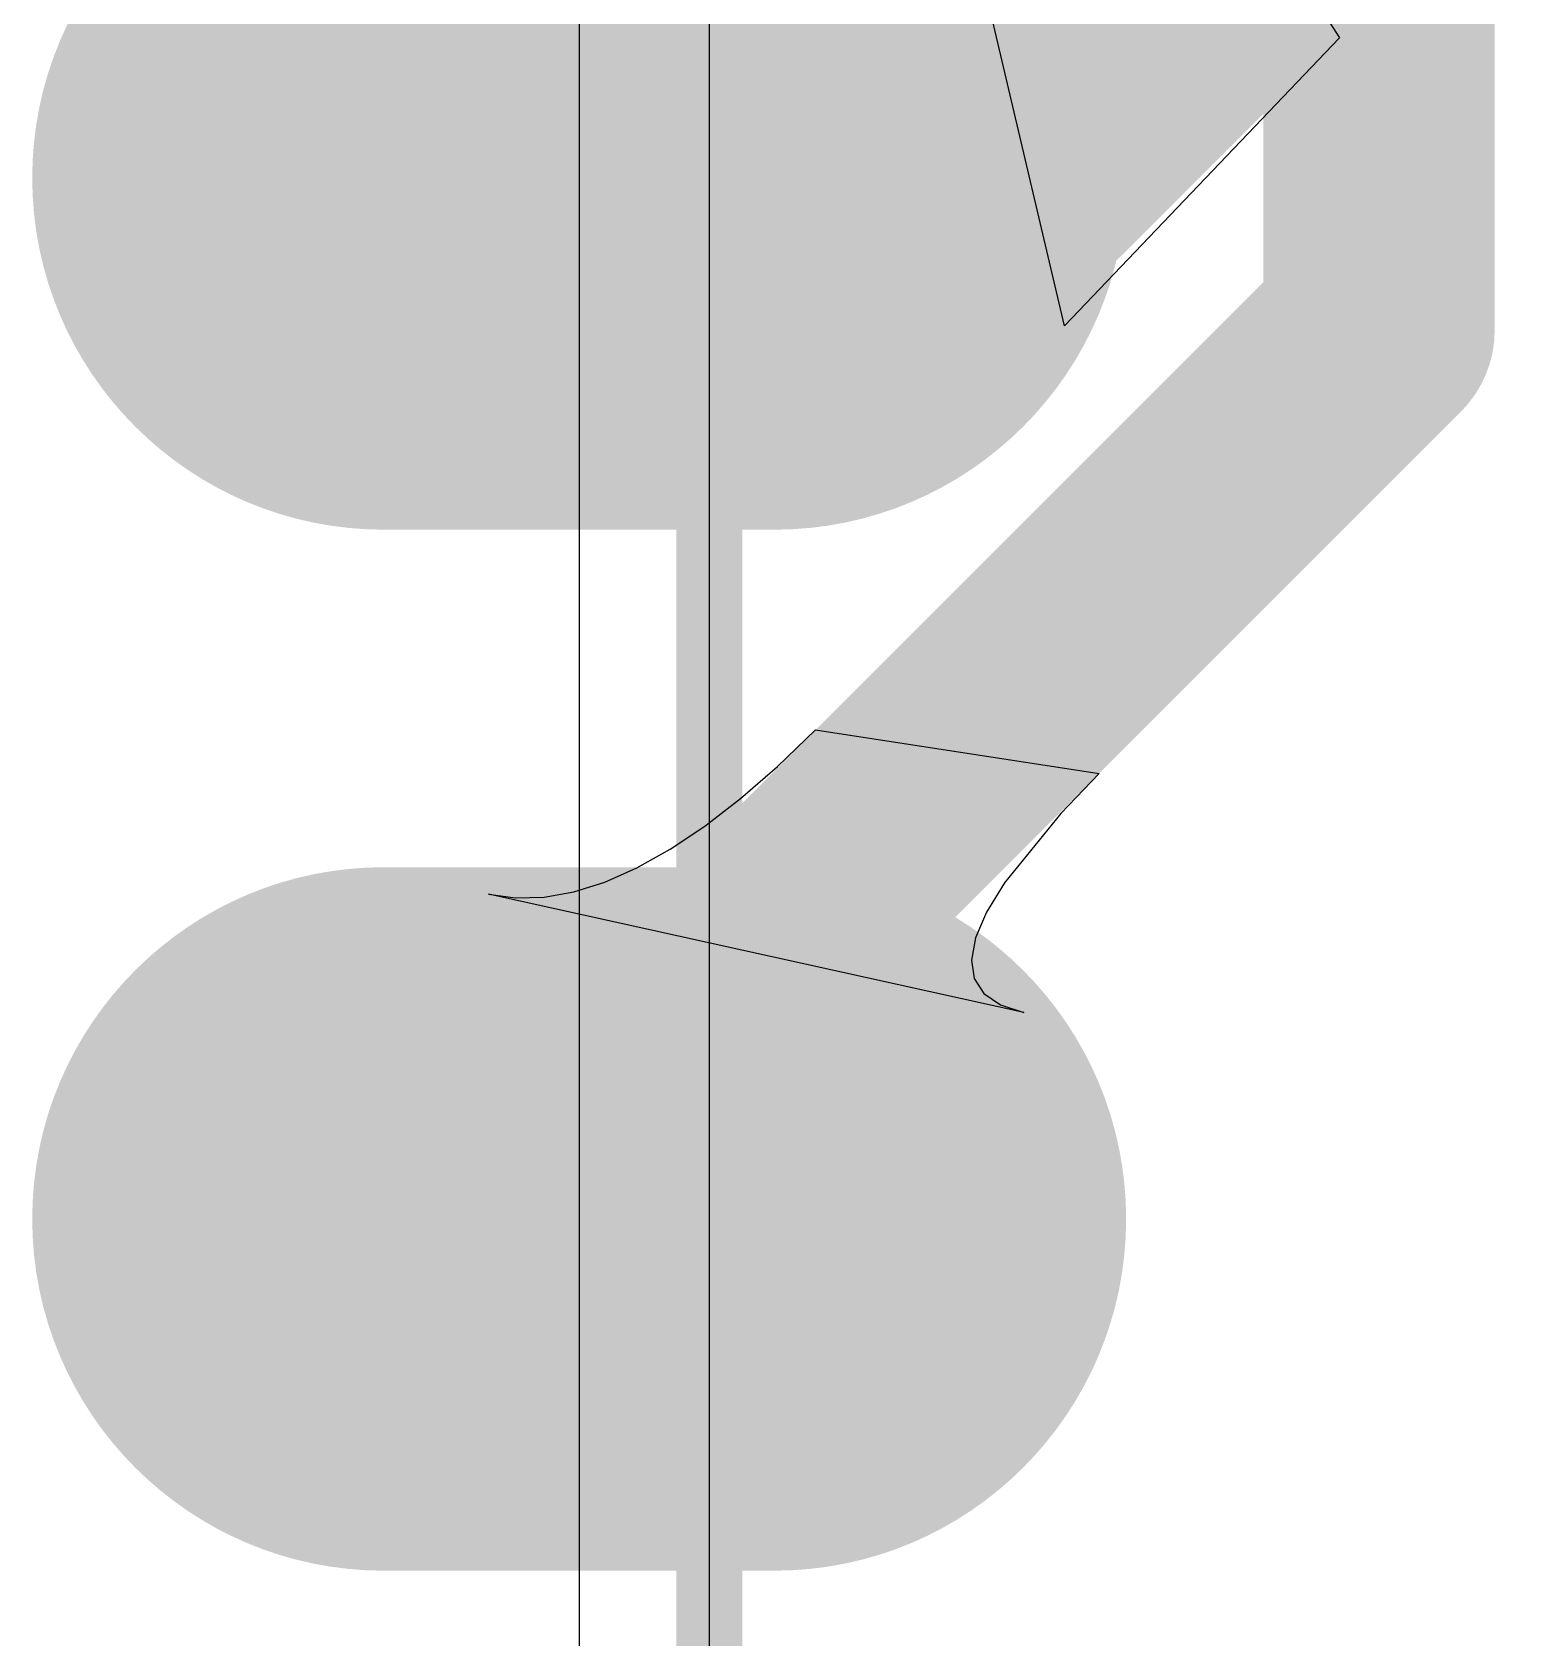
# Model space of a CAD drawing. Header units: inches. Extents: x -0.01 to 1.53, y 0 to 1.97.
# Drawn here: x 0.7362 to 0.9616, y 0.4272 to 0.6701 of the extents above; entities that cross this region are included whole.
import ezdxf

# ---------------------------------------------------------------- set-up
doc = ezdxf.new("R2010")
doc.units = ezdxf.units.IN
doc.header["$MEASUREMENT"] = 0
for name, color, linetype in [('Bottom Layer', 5, 'Continuous'), ('Bottom Solder', 6, 'Continuous'), ('Mechanical 1', 6, 'Continuous'), ('Multi-Layer', 9, 'Continuous'), ('Pad Holes', 156, 'Continuous'), ('Top Layer', 1, 'Continuous'), ('Top Solder', 216, 'Continuous')]:
    doc.layers.add(name, color=color, linetype=linetype)

# ---------------------------------------------------------------- blocks, each defined once
blk = doc.blocks.new('GERMANIUM_SAMPLE_636')
at = {"layer": 'Bottom Layer'}
h = blk.add_hatch(color=5, dxfattribs=at)
edge = h.paths.add_edge_path()
edge.add_arc((0.20669, 0.07874), 0.04921, 90, 270)
edge.add_line((0.20669, 0.02953), (0.26575, 0.02953))
edge.add_arc((0.26575, 0.07874), 0.04921, 270, 450)
edge.add_line((0.26575, 0.12795), (0.20669, 0.12795))
h = blk.add_hatch(color=5, dxfattribs=at)
edge = h.paths.add_edge_path()
edge.add_arc((0.20669, -0.07874), 0.04921, 90, 270)
edge.add_line((0.20669, -0.12795), (0.26575, -0.12795))
edge.add_arc((0.26575, -0.07874), 0.04921, 270, 450)
edge.add_line((0.26575, -0.02953), (0.20669, -0.02953))
at = {"layer": 'Bottom Solder'}
h = blk.add_hatch(color=6, dxfattribs=at)
edge = h.paths.add_edge_path()
edge.add_arc((0.20669, 0.07874), 0.05321, 90, 270)
edge.add_line((0.20669, 0.02553), (0.26575, 0.02553))
edge.add_arc((0.26575, 0.07874), 0.05321, 270, 450)
edge.add_line((0.26575, 0.13195), (0.20669, 0.13195))
h = blk.add_hatch(color=6, dxfattribs=at)
edge = h.paths.add_edge_path()
edge.add_arc((0.20669, -0.07874), 0.05321, 90, 270)
edge.add_line((0.20669, -0.13195), (0.26575, -0.13195))
edge.add_arc((0.26575, -0.07874), 0.05321, 270, 450)
edge.add_line((0.26575, -0.02553), (0.20669, -0.02553))
at = {"layer": 'Multi-Layer'}
h = blk.add_hatch(color=9, dxfattribs=at)
edge = h.paths.add_edge_path()
edge.add_arc((0.20669, 0.07874), 0.04921, 90, 270)
edge.add_line((0.20669, 0.02953), (0.26575, 0.02953))
edge.add_arc((0.26575, 0.07874), 0.04921, 270, 450)
edge.add_line((0.26575, 0.12795), (0.20669, 0.12795))
h = blk.add_hatch(color=9, dxfattribs=at)
edge = h.paths.add_edge_path()
edge.add_arc((0.20669, -0.07874), 0.04921, 90, 270)
edge.add_line((0.20669, -0.12795), (0.26575, -0.12795))
edge.add_arc((0.26575, -0.07874), 0.04921, 270, 450)
edge.add_line((0.26575, -0.02953), (0.20669, -0.02953))
at = {"layer": 'Pad Holes'}
h = blk.add_hatch(color=7, dxfattribs=at)
edge = h.paths.add_edge_path()
edge.add_arc((0.28028, 0.07874), 0.015, 270, 450)
edge.add_line((0.28028, 0.09374), (0.19217, 0.09374))
edge.add_arc((0.19217, 0.07874), 0.015, 90, 270)
edge.add_line((0.19217, 0.06374), (0.28028, 0.06374))
h = blk.add_hatch(color=7, dxfattribs=at)
edge = h.paths.add_edge_path()
edge.add_arc((0.28028, -0.07874), 0.015, 270, 450)
edge.add_line((0.28028, -0.06374), (0.19217, -0.06374))
edge.add_arc((0.19217, -0.07874), 0.015, 90, 270)
edge.add_line((0.19217, -0.09374), (0.28028, -0.09374))
at = {"layer": 'Top Layer'}
h = blk.add_hatch(color=1, dxfattribs=at)
edge = h.paths.add_edge_path()
edge.add_arc((0.20669, 0.07874), 0.04921, 90, 270)
edge.add_line((0.20669, 0.02953), (0.26575, 0.02953))
edge.add_arc((0.26575, 0.07874), 0.04921, 270, 450)
edge.add_line((0.26575, 0.12795), (0.20669, 0.12795))
h = blk.add_hatch(color=1, dxfattribs=at)
edge = h.paths.add_edge_path()
edge.add_arc((0.20669, -0.07874), 0.04921, 90, 270)
edge.add_line((0.20669, -0.12795), (0.26575, -0.12795))
edge.add_arc((0.26575, -0.07874), 0.04921, 270, 450)
edge.add_line((0.26575, -0.02953), (0.20669, -0.02953))
at = {"layer": 'Top Solder'}
h = blk.add_hatch(color=216, dxfattribs=at)
edge = h.paths.add_edge_path()
edge.add_arc((0.20669, 0.07874), 0.05321, 90, 270)
edge.add_line((0.20669, 0.02553), (0.26575, 0.02553))
edge.add_arc((0.26575, 0.07874), 0.05321, 270, 450)
edge.add_line((0.26575, 0.13195), (0.20669, 0.13195))
h = blk.add_hatch(color=216, dxfattribs=at)
edge = h.paths.add_edge_path()
edge.add_arc((0.20669, -0.07874), 0.05321, 90, 270)
edge.add_line((0.20669, -0.13195), (0.26575, -0.13195))
edge.add_arc((0.26575, -0.07874), 0.05321, 270, 450)
edge.add_line((0.26575, -0.02553), (0.20669, -0.02553))
at = {"layer": 'Mechanical 1'}
blk.add_line((0.25591, -0.49213), (0.25591, 0.49213), dxfattribs=at)
blk.add_lwpolyline([(0.25591, -0.49213, 0.01, 0.01, 0), (0.25591, 0.49213, 0.01, 0.01, 0)], format="xyseb", dxfattribs=at)

msp = doc.modelspace()

# ---------------------------------------------------------------- linework, layer by layer
at = {"layer": 'Bottom Layer'}
for p, q in [((0.91459, 0.69933), (0.93401, 0.66926)), ((0.8924, 0.62568), (0.87788, 0.68737)), ((0.93401, 0.66926), (0.8924, 0.62568))]:
    msp.add_line(p, q, dxfattribs=at)
for points in [[(0.88874, 0.64874, 0.035, 0.035, 0), (1.03, 0.79, 0.035, 0.035, 0)], [(0.80622, 0.64874, 0.035, 0.035, 0), (0.88874, 0.64874, 0.035, 0.035, 0)]]:
    msp.add_lwpolyline(points, format="xyseb", dxfattribs=at)
for points in [[(0.79747, 0.64874, 0.0175, 0.0175, 1), (0.81497, 0.64874, 0.0175, 0.0175, 1)], [(0.87999, 0.64874, 0.0175, 0.0175, 1), (0.89749, 0.64874, 0.0175, 0.0175, 1)], [(0.87999, 0.64874, 0.0175, 0.0175, 1), (0.89749, 0.64874, 0.0175, 0.0175, 1)]]:
    msp.add_lwpolyline(points, format="xyseb", close=True, dxfattribs=at)
at = {"layer": 'Multi-Layer'}
msp.add_line((0.819, 1.041), (0.819, 0.09612), dxfattribs=at)
at = {"layer": 'Top Layer'}
for p, q in [((0.84899, 0.55903), (0.85476, 0.56455)), ((0.85476, 0.56455), (0.89766, 0.55795)), ((0.8434, 0.55417), (0.84899, 0.55903)), ((0.89766, 0.55795), (0.89184, 0.55188)), ((0.83799, 0.55), (0.8434, 0.55417)), ((0.89184, 0.55188), (0.88333, 0.54139)), ((0.83277, 0.5465), (0.83799, 0.55)), ((0.82773, 0.54367), (0.83277, 0.5465)), ((0.82287, 0.54152), (0.82773, 0.54367)), ((0.88625, 0.5218), (0.80527, 0.53968)), ((0.80527, 0.53968), (0.80939, 0.53913)), ((0.8137, 0.53925), (0.81819, 0.54005)), ((0.81819, 0.54005), (0.82287, 0.54152)), ((0.88333, 0.54139), (0.88063, 0.53696)), ((0.80939, 0.53913), (0.8137, 0.53925)), ((0.88063, 0.53696), (0.87897, 0.53307)), ((0.87897, 0.53307), (0.87835, 0.52973)), ((0.87835, 0.52973), (0.87876, 0.52693)), ((0.87876, 0.52693), (0.88022, 0.52468)), ((0.88022, 0.52468), (0.88271, 0.52297)), ((0.88271, 0.52297), (0.88625, 0.5218))]:
    msp.add_line(p, q, dxfattribs=at)
for points in [[(0.94, 0.62504, 0.035, 0.035, 0), (0.94, 1.09, 0.035, 0.035, 0)], [(0.80622, 0.49126, 0.035, 0.035, 0), (0.94, 0.62504, 0.035, 0.035, 0)]]:
    msp.add_lwpolyline(points, format="xyseb", dxfattribs=at)
for points in [[(0.93125, 0.62504, 0.0175, 0.0175, 1), (0.94875, 0.62504, 0.0175, 0.0175, 1)], [(0.93125, 0.62504, 0.0175, 0.0175, 1), (0.94875, 0.62504, 0.0175, 0.0175, 1)], [(0.79747, 0.49126, 0.0175, 0.0175, 1), (0.81497, 0.49126, 0.0175, 0.0175, 1)]]:
    msp.add_lwpolyline(points, format="xyseb", close=True, dxfattribs=at)

# ---------------------------------------------------------------- block references
msp.add_blockref('GERMANIUM_SAMPLE_636', (0.58278, 0.5693))

doc.saveas('drawing.dxf')
